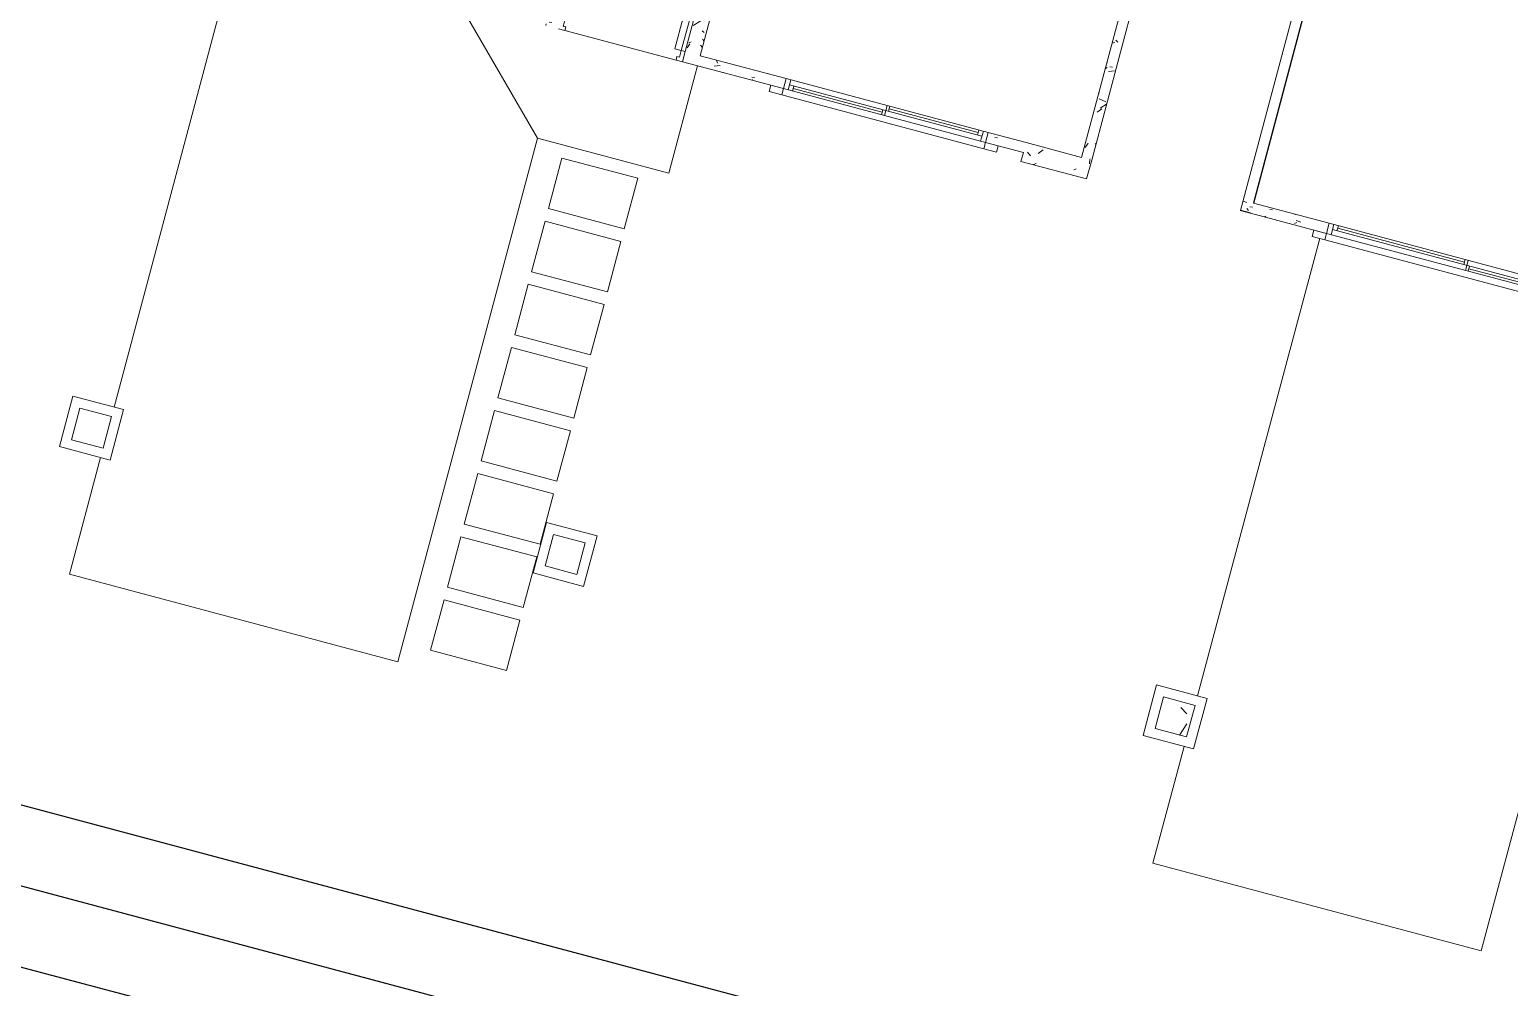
# Model space of a CAD drawing. Header units: metres. Extents: x 689715 to 690980, y 1005284 to 1006835.
# Drawn here: x 690821.82 to 690833.14, y 1005536.07 to 1005543.4 of the extents above; entities that cross this region are included whole.
import ezdxf

# ---------------------------------------------------------------- set-up
doc = ezdxf.new("R2010")
doc.units = ezdxf.units.M
doc.linetypes.add('HIDDEN', pattern=[0.375, 0.25, -0.125])
doc.linetypes.add('PHANTOM', pattern=[2.5, 1.25, -0.25, 0.25, -0.25, 0.25, -0.25])
for name, color, linetype in [('0_HUELLAS CASAS CASTILLA', 1, 'Continuous'), ('0_NUMERO DE LOTE FASE V', 3, 'Continuous'), ('C-CALLE-ACERA', 8, 'Continuous')]:
    doc.layers.add(name, color=color, linetype=linetype)
for name, color, linetype, lineweight in [('Modelos genéricos', 7, 'Continuous', 13), ('Muros', 7, 'Continuous', 13), ('Patrón de corte', 7, 'Continuous', 13), ('Pilares estructurales', 7, 'Continuous', 25), ('Plan Swing', 7, 'HIDDEN', 13), ('Puertas', 7, 'Continuous', 13), ('Suelos', 7, 'Continuous', 9), ('Ventanas', 7, 'Continuous', 13)]:
    doc.layers.add(name, color=color, linetype=linetype, lineweight=lineweight)
pattern_1 = [(140, (365.6615329065826, -24.78183759388048), (0.03836033982117162, 0.4377584771638401), [0.04599999999999998, -0.5029999999999997]), (85, (365.6615329065826, -24.78183759388048), (-0.4580987315439033, -0.08439521406967798), [0.037, -0.402]), (190.451, (365.6645329066087, -24.74583759397501), (-0.4199401312074266, 0.3526758939897785), [0.03899999999999999, -0.4269999999999999]), (136.184, (365.5395329066087, -24.78183759393869), (0.1004214988211119, 0.6506308650644553), [0.06899999999999996, -0.7539999999999996]), (186.636, (365.547532906523, -24.72783759376034), (-0.5938707988951817, 0.5701916118460519), [0.05799999999999999, -0.6409999999999997]), (81.18399999999997, (365.5395329066087, -24.78183759393869), (-0.5936975411065766, 0.5697220635397623), [0.055, -0.6039999999999999]), (111, (365.5705329065677, -24.72083759383531), (0.2457802302535768, 0.3642747293136031), [0.04599999999999999, -0.5029999999999998]), (55.99999999999997, (365.5705329065677, -24.72083759383531), (-0.4415777901075864, 0.1482769546615401), [0.03699999999999998, -0.4019999999999998]), (161.451, (365.5905329065863, -24.690837593982), (-0.1963072483374969, 0.512048302653334), [0.03899999999999999, -0.4269999999999999]), (127.5, (365.6615329065826, -24.78183759388048), (-0.2022933454275577, 0.007375797972208886), [0.02, -0.3769999999999999, 0.02, -0.3879999999999999, -0.4039999999999999]), (127.5, (365.6615329065826, -24.78183759388048), (-0.2022933454275577, 0.007375797972208886), [-0.8059999999999998, 0.02, -0.384]), (97.49999999999997, (365.6615329065826, -24.78183759388048), (-0.2399435114399267, 0.1600503399492727), [0.02, -0.2129999999999999, 0.02, -0.3679999999999999, -0.154]), (97.49999999999997, (365.6615329065826, -24.78183759388048), (-0.2399435114399267, 0.1600503399492727), [-0.6209999999999999, 0.02, -0.134]), (57.49999999999999, (365.6615329065826, -24.91783759393729), (0.01404568388630387, 0.325416223879766), [0.02, -0.132, 0.02, -0.4550000000000001, -0.6309999999999999]), (57.49999999999999, (365.6615329065826, -24.91783759393729), (0.01404568388630387, 0.325416223879766), [-0.6279999999999999, 0.02, -0.6109999999999999]), (47.49999999999995, (365.6615329065826, -24.97883759392425), (-0.0608186051078245, 0.3554815006055005), [0.02, -0.178, 0.02, -0.296, -0.4479999999999998]), (47.49999999999995, (365.6615329065826, -24.97883759392425), (-0.0608186051078245, 0.3554815006055005), [-0.5139999999999999, 0.02, -0.4279999999999999])]

# ---------------------------------------------------------------- blocks, each defined once
blk = doc.blocks.new('Window-Sliding - VENTANA DE 1_60 X 1_20-1540950-PLANO CLAVE _8 CASAS EN HILERA_ - Dependent 1')
at = {"layer": 'Ventanas', "color": 253}
for p, q in [((-0.799634169545327, -0.04), (-0.799634169545327, 0.03999999999902364)), ((-0.799634169545327, 0.03999999999902364), (0.8003658304546724, 0.03999999999902364)), ((-0.7996341695453272, 0.03999999999902364), (0.8003658304546725, 0.03999999999902364)), ((-0.7996341692992297, 0.03999999999902364), (0.800365830455645, 0.03999999999902364)), ((-0.7615341697799087, 0.03999999999902364), (-0.7615341697799087, -0.04000000000097637)), ((-0.7615341697799087, -0.04000000000097637), (-0.7615341697799087, 0.03999999999902365)), ((0.000365830454672653, -9.714248738745823e-13), (0.000365830454672653, 0.03999999999902364)), ((0.02259083045467268, 0.03999999999902364), (0.02259083045467268, -9.714248738745823e-13)), ((0.02259083045467268, 0.0199999999990375), (0.7273408304547152, 0.0199999999990375)), ((0.7273408304547152, 0.03999999999902364), (0.7273408304547152, -9.714248738745823e-13)), ((0.7622658304671647, -0.04000000000097637), (0.7622658304671647, 0.03999999999902365)), ((0.8003658304546724, 0.03999999999902364), (0.8003658304546724, -0.04)), ((0.8003658304546724, -0.04), (-0.799634169545327, -0.04)), ((-0.7996341695453272, -0.04000000000097637), (0.8003658304546725, -0.04000000000097637)), ((0.7622658304671647, -9.714248738745823e-13), (-0.761534169779909, -9.714248738745823e-13)), ((-0.7266091695452884, -0.04000000000097637), (-0.7266091695452884, -9.714248738745823e-13)), ((-0.02185916954532734, -0.02000000000096879), (-0.7266091695452884, -0.02000000000096879)), ((-0.02185916954532734, -0.04000000000097637), (-0.02185916954532734, -9.714248738745823e-13)), ((0.000365830454672653, -9.714248738745823e-13), (0.000365830454672653, -0.04000000000097637))]:
    blk.add_line(p, q, dxfattribs=at)
blk = doc.blocks.new('M_MOLDURA SENCILLA PARA VENTANAS - 1_20x1_60-V5-PLANO CLAVE _8 CASAS EN HILERA_ - Dependent 1')
at = {"layer": 'Modelos genéricos', "color": 9, "lineweight": 9}
for p, q in [((-0.675000000000009, 0.08999999999999686), (-0.7750000000000079, 0.08999999999999686)), ((-0.7750000000000079, 0.08999999999999686), (-0.7750000000000079, 0.04000000000000823)), ((-0.7750000000000079, 0.04000000000000823), (-0.675000000000009, 0.04000000000000823)), ((-0.675000000000009, 0.04000000000000823), (-0.675000000000009, 0.08999999999999686)), ((1.024999999999992, 0.08999999999999686), (0.9249999999999912, 0.08999999999999686)), ((0.9249999999999912, 0.08999999999999686), (0.9249999999999912, 0.04000000000000823)), ((0.9249999999999912, 0.04000000000000823), (1.024999999999992, 0.04000000000000823)), ((1.024999999999992, 0.04000000000000823), (1.024999999999992, 0.08999999999999686))]:
    blk.add_line(p, q, dxfattribs=at)
at = {"layer": 'Modelos genéricos', "color": 253}
blk.add_line((-0.675000000000008, 0.09000000000000001), (0.924999999999992, 0.09000000000000001), dxfattribs=at)
blk = doc.blocks.new('M_SINGLE DOOR_PRINCIPAL - _98 x 2_18-1543017-PLANO CLAVE _8 CASAS EN HILERA_ - Dependent 1')
at = {"layer": 'Plan Swing', "color": 253}
for p, q in [((0.4089999999999979, 0.04000000000001053), (0.4089999999999979, 1.02000000000001)), ((0.4600000000000514, 1.02000000000001), (0.4089999999999979, 1.02000000000001)), ((0.4600000000000514, 0.04000000000001053), (0.4600000000000514, 1.02000000000001)), ((0.4600000000000514, 0.04000000000001053), (0.4089999999999979, 0.04000000000001053))]:
    blk.add_line(p, q, dxfattribs=at)
blk.add_arc((0.520000000000048, 0.04480403496726841), 0.9814928273890571, 96.49364626227735, 179.9999999999998, dxfattribs=at)
at = {"layer": 'Puertas', "color": 9, "lineweight": 9}
for p, q in [((-0.460000000000006, 0.04000000000000724), (-0.4900000000000043, 0.04000000000000717)), ((-0.4600000000000058, -0.0122499999999987), (-0.460000000000006, 0.04000000000000724)), ((0.4899999999999966, 0.0400000000000091), (0.4599999999999982, 0.04000000000000896)), ((0.4599999999999982, 0.04000000000000896), (0.4599999999999982, -0.01224999999999695)), ((-0.4900000000000041, -0.03999999999999282), (-0.4400000000000057, -0.03999999999999271)), ((-0.4400000000000058, -0.01224999999999866), (-0.4600000000000058, -0.0122499999999987)), ((-0.4400000000000057, -0.03999999999999271), (-0.4400000000000058, -0.01224999999999866)), ((0.4599999999999982, -0.01224999999999695), (0.4399999999999982, -0.01224999999999702)), ((0.4399999999999982, -0.01224999999999702), (0.4399999999999982, -0.03999999999999092)), ((0.4399999999999982, -0.03999999999999092), (0.4899999999999966, -0.03999999999999099))]:
    blk.add_line(p, q, dxfattribs=at)
at = {"layer": 'Puertas', "color": 253}
for p, q in [((-0.4600000000000056, -0.01224999999998467), (-0.4600000000000056, -0.01099999999998057)), ((-0.4550000000000055, -0.01099999999998056), (-0.4600000000000056, -0.01099999999998057)), ((-0.4550000000000054, -0.01099999999998668), (-0.4600000000000054, -0.0109999999999867)), ((-0.4600000000000056, -0.01224999999998467), (-0.4550000000000055, -0.01224999999998466)), ((-0.4550000000000055, -0.01099999999998056), (-0.4550000000000055, -0.01224999999998466)), ((-0.4550000000000054, -0.01099999999998668), (-0.4550000000000054, -0.0122499999999908))]:
    blk.add_line(p, q, dxfattribs=at)
blk = doc.blocks.new('M_Concrete-Rectangular-Column - _25x_25-V7-PLANO CLAVE _8 CASAS EN HILERA_ - Dependent 1')
at = {"layer": 'Pilares estructurales', "lineweight": 13}
h = blk.add_hatch(dxfattribs=at)
h.set_pattern_fill('CONCRETE', color=256, style=0, pattern_type=2)
h.set_pattern_definition([(49.99999999999999, (-7.957000000000001, -75.643), (1.457020047383542, -0.1273482686276515), [0.152, -1.676]), (355, (-7.957000000000001, -75.643), (-0.2818653023739907, 1.528382135238966), [0.122, -1.341]), (100.451, (-7.835, -75.653), (1.17546538358712, 1.400456044289996), [0.13, -1.425]), (46.184, (-7.957000000000001, -75.236), (2.169039294737322, -0.336383022587974), [0.229, -2.515]), (96.636, (-7.776, -75.264), (1.898944685138781, 1.97970782763093), [0.194, -2.137]), (351.184, (-7.957000000000001, -75.236), (1.898795237190718, 1.979372286160904), [0.183, -2.012]), (21, (-7.754, -75.33800000000001), (1.212598781386422, -0.8177586412751406), [0.152, -1.676]), (326, (-7.754, -75.33800000000001), (0.4944494143613917, 1.473404145724342), [0.122, -1.341]), (71.45100000000001, (-7.653, -75.406), (1.707039752549385, 0.6549895290889265), [0.13, -1.425]), (37.50000000000001, (-7.957000000000001, -75.643), (0.02416182372297015, 0.6765066195347833), [0.067, -1.258, 0.067, -1.294, -1.346]), (37.50000000000001, (-7.957000000000001, -75.643), (0.02416182372297015, 0.6765066195347833), [-2.686, 0.067, -1.279]), (7.499999999999999, (-7.957000000000001, -75.643), (0.5349359976128323, 0.8016816565557453), [0.067, -0.7090000000000001, 0.067, -1.227, -0.513]), (7.499999999999999, (-7.957000000000001, -75.643), (0.5349359976128323, 0.8016816565557453), [-2.071, 0.067, -0.446]), (327.5, (-8.41, -75.643), (1.084235554558972, -0.04571938571545769), [0.067, -0.441, 0.067, -1.518, -2.103]), (327.5, (-8.41, -75.643), (1.084235554558972, -0.04571938571545769), [-2.093, 0.067, -2.036]), (317.5, (-8.613, -75.643), (1.185122407334744, 0.2039163545013021), [0.067, -0.593, 0.067, -0.986, -1.494]), (317.5, (-8.613, -75.643), (1.185122407334744, 0.2039163545013021), [-1.713, 0.067, -1.426])])
h.paths.add_polyline_path([(0.1250000000000062, -0.1249999999999326), (0.1250000000000062, 0.1250000000000625), (-0.1249999999999932, 0.1250000000000625), (-0.1249999999999932, -0.1249999999998936)], flags=0)
blk = doc.blocks.new('MOLDURA COLUMNA - 0_40x_40-1533038-PLANO CLAVE _8 CASAS EN HILERA_ - Dependent 1')
at = {"layer": 'Modelos genéricos', "color": 253}
for p, q in [((0.2000000000000064, 0.1999999999999915), (-0.1999999999999938, 0.1999999999999915)), ((-0.1999999999999937, 0.1999999999999915), (-0.1999999999999937, -0.2000000000000085)), ((-0.1249999999999938, -0.1250000000000084), (-0.1249999999999937, 0.1249999999999915)), ((-0.1249999999999937, 0.1249999999999915), (0.1250000000000063, 0.1249999999999915)), ((0.1250000000000063, 0.1249999999999915), (0.1250000000000063, -0.1250000000000084)), ((0.2000000000000064, -0.2000000000000085), (0.2000000000000064, 0.1999999999999915)), ((-0.1999999999999937, -0.2000000000000085), (0.2000000000000065, -0.2000000000000085)), ((0.1250000000000063, -0.1250000000000084), (-0.1249999999999938, -0.1250000000000084))]:
    blk.add_line(p, q, dxfattribs=at)
blk = doc.blocks.new('C TRANSFORMADA A B')
at = {"layer": 'Patrón de corte'}
h = blk.add_hatch(dxfattribs=at)
h.set_pattern_fill('HORMIGÓN', color=254, scale=0.9999999999999998, angle=90.00000000000001, style=0, pattern_type=2)
h.set_pattern_definition(pattern_1)
h.paths.add_polyline_path([(286.0639854094479, -9.959999992279336), (277.9638196660671, -9.959999992337544), (277.9638196658343, -10.03999999223743), (286.0639854099136, -10.03999999229563)], flags=0)
h = blk.add_hatch(dxfattribs=at)
h.set_pattern_fill('HORMIGÓN', color=254, scale=0.9999999999999998, angle=90.00000000000001, style=0, pattern_type=2)
h.set_pattern_definition(pattern_1)
h.paths.add_polyline_path([(286.2139854098205, -10.47999999241438), (286.2139854098205, -9.959999992453959), (286.0639854094479, -9.959999992279336), (286.0639854099136, -10.47999999212334), (286.1439854095224, -10.47999999229796)], flags=0)
h = blk.add_hatch(dxfattribs=at)
h.set_pattern_fill('HORMIGÓN', color=254, scale=0.9999999999999998, angle=90.00000000000001, style=0, pattern_type=2)
h.set_pattern_definition(pattern_1)
h.paths.add_polyline_path([(286.1439854095224, -10.47999999229796), (286.0639854099136, -10.47999999212334), (286.0639854099136, -10.77999999240274), (286.1439854099881, -10.77999999228632)], flags=0)
h.paths.add_polyline_path([(286.1439854099881, -13.18005156173604), (286.1439854099881, -12.37999999243766), (286.0639854099136, -12.37999999237945), (286.0639854099136, -13.18005156173604)], flags=0)
h.paths.add_polyline_path([(286.1439854095224, -14.16005156154279), (286.0639854099136, -14.16005156154279), (286.0639854099136, -14.46005156158935), (286.1439854095224, -14.46005156170577)], flags=0)
h.paths.add_polyline_path([(286.1439854095224, -17.25999999238411), (286.1439854099881, -16.66005156160099), (286.0639854099136, -16.66005156154279), (286.0639854099136, -17.25999999238411)], flags=0)
h = blk.add_hatch(dxfattribs=at)
h.set_pattern_fill('HORMIGÓN', color=254, scale=0.9999999999999998, angle=90.00000000000001, style=0, pattern_type=2)
h.set_pattern_definition(pattern_1)
h.paths.add_polyline_path([(286.0639854099136, -13.05999999208143), (285.4989854099695, -13.05999999225605), (285.4989854095038, -13.1799999923096), (286.0639854099136, -13.1799999923096)], flags=0)
at = {"layer": 'Muros', "color": 253}
for p, q in [((286.0639854094479, -9.959999992279336), (277.8838196659926, -9.959999992395751)), ((286.2139854098205, -9.959999992453959), (286.0639854094479, -9.959999992279336)), ((286.2139854098205, -10.47999999241438), (286.2139854098205, -9.959999992453959)), ((282.7138196660671, -10.03999999217922), (286.0639854099136, -10.03999999229563)), ((286.0639854099136, -10.03999999229563), (286.0639854099136, -10.47999999212334)), ((286.0639854099136, -10.47999999212334), (286.0639854099136, -10.77999999240274)), ((286.1439854095224, -10.47999999229796), (286.2139854098205, -10.47999999241438)), ((286.1439854099881, -10.77999999228632), (286.1439854095224, -10.47999999229796)), ((286.0639854099136, -12.37999999237945), (286.0639854099136, -13.05999999208143)), ((286.1439854099881, -13.18005156173604), (286.1439854099881, -12.37999999243766)), ((286.0639854099136, -13.05999999208143), (285.4989854099695, -13.05999999225605)), ((285.4989854095038, -13.1799999923096), (286.0639854099136, -13.1799999923096)), ((286.0639854099136, -13.18005156173604), (286.1439854099881, -13.18005156173604))]:
    blk.add_line(p, q, dxfattribs=at)
at = {"layer": 'Suelos', "color": 9}
for p, q in [((286.2139854098205, -13.05999784899177), (286.1439854097553, -13.05999786732718)), ((286.9939854098484, -13.05999764631269), (286.2139854098205, -13.05999784899177)), ((286.9939854096156, -14.10005156166153), (286.9939854098484, -13.05999764631269)), ((286.1439854099881, -14.11005156161264), (286.1439854095224, -13.23005156166619)), ((287.4939854096156, -13.28005156165455), (287.0939854097087, -13.28005156147992)), ((287.0939854097087, -13.28005156147992), (287.0939854097087, -13.88005156163126)), ((287.4939854096156, -13.88005156163126), (287.4939854096156, -13.28005156165455)), ((287.9939854096156, -13.28005156159634), (287.593985409243, -13.28005156171275)), ((287.593985409243, -13.28005156171275), (287.5939854097087, -13.88005156168947)), ((287.9939854096156, -13.88005156151485), (287.9939854096156, -13.28005156159634)), ((288.4939854096156, -13.28005156159634), (288.0939854097087, -13.28005156153813)), ((288.0939854097087, -13.28005156153813), (288.0939854097087, -13.88005156157305)), ((288.4939854096156, -13.88005156151485), (288.4939854096156, -13.28005156159634)), ((288.9939854096156, -13.28005156153813), (288.5939854097087, -13.28005156159634)), ((288.5939854097087, -13.28005156159634), (288.5939854097087, -13.88005156157305)), ((288.9939854096156, -13.88005156157305), (288.9939854096156, -13.28005156153813)), ((289.4939854096156, -13.28005156159634), (289.0939854097087, -13.28005156153813)), ((289.0939854097087, -13.28005156153813), (289.0939854097087, -13.88005156163126)), ((289.4939854096156, -13.88005156151485), (289.4939854096156, -13.28005156159634)), ((289.9939854096156, -13.28005156171275), (289.5939854097087, -13.28005156165455)), ((289.5939854097087, -13.28005156165455), (289.5939854097087, -13.88005156168947)), ((289.9939854096156, -13.88005156145664), (289.9939854096156, -13.28005156171275)), ((290.4939854096156, -13.28005156159634), (290.0939854097087, -13.28005156153813)), ((290.0939854097087, -13.28005156153813), (290.0939854094759, -13.88005156151485)), ((290.4939854096156, -13.88005156157305), (290.4939854096156, -13.28005156159634)), ((290.9939854096156, -13.28005156153813), (290.5939854097087, -13.28005156147992)), ((290.5939854097087, -13.28005156147992), (290.5939854097087, -13.88005156145664)), ((290.9939854096156, -13.88005156174768), (290.9939854096156, -13.28005156153813)), ((287.0939854097087, -13.88005156163126), (287.4939854096156, -13.88005156163126)), ((287.5939854097087, -13.88005156168947), (287.9939854096156, -13.88005156151485)), ((288.0939854097087, -13.88005156157305), (288.4939854096156, -13.88005156151485)), ((288.5939854097087, -13.88005156157305), (288.9939854096156, -13.88005156157305)), ((289.0939854097087, -13.88005156163126), (289.4939854096156, -13.88005156151485)), ((289.5939854097087, -13.88005156168947), (289.9939854096156, -13.88005156145664)), ((290.0939854094759, -13.88005156151485), (290.4939854096156, -13.88005156157305)), ((290.5939854097087, -13.88005156145664), (290.9939854096156, -13.88005156174768)), ((286.2139854098205, -14.88005156151485), (286.9939854096156, -14.10005156166153)), ((291.1439854095224, -14.10005156154511), (286.9939854096156, -14.10005156166153)), ((291.1439854095224, -16.70005156158004), (291.1439854095224, -14.10005156154511)), ((286.2139854098205, -16.70005156152183), (289.8189854093362, -16.70005156146362)), ((290.2189854097087, -16.70005156158004), (291.1439854095224, -16.70005156140542))]:
    blk.add_line(p, q, dxfattribs=at)
at = {"color": 254, "lineweight": 13}
for name, p, rotation in [('M_MOLDURA SENCILLA PARA VENTANAS - 1_20x1_60-V5-PLANO CLAVE _8 CASAS EN HILERA_ - Dependent 1', (286.103985409718, -11.4549999924493), 269.9999999999999), ('Window-Sliding - VENTANA DE 1_60 X 1_20-1540950-PLANO CLAVE _8 CASAS EN HILERA_ - Dependent 1', (286.1039854094852, -11.57963416178245), 269.9999999999999), ('MOLDURA COLUMNA - 0_40x_40-1533038-PLANO CLAVE _8 CASAS EN HILERA_ - Dependent 1', (290.0189854095224, -13.07505156158004), 90.00000000000001), ('M_SINGLE DOOR_PRINCIPAL - _98 x 2_18-1543017-PLANO CLAVE _8 CASAS EN HILERA_ - Dependent 1', (286.1039854094852, -13.67005156161031), 90.00000000000001), ('MOLDURA COLUMNA - 0_40x_40-1533038-PLANO CLAVE _8 CASAS EN HILERA_ - Dependent 1', (290.0189854099881, -16.82505156163825), 90.00000000000001), ('M_Concrete-Rectangular-Column - _25x_25-V7-PLANO CLAVE _8 CASAS EN HILERA_ - Dependent 1', (290.0189854099881, -16.82505156163825), 90.00000000000001)]:
    blk.add_blockref(name, p, dxfattribs=dict(at, rotation=rotation))
blk = doc.blocks.new('CASTILLAS B BLOQUE 8')
blk.add_blockref('C TRANSFORMADA A B', (0, 5.820766091346741e-11))
blk = doc.blocks.new('Window-Sliding - VENTANA DE 2_20 X 1_20-1540986-PLANO CLAVE _8 CASAS EN HILERA_ - Dependent 1')
at = {"layer": 'Ventanas', "color": 253}
for p, q in [((1.100365830454672, 0.04), (-1.099634169545327, 0.04)), ((-1.099634169545327, 0.04), (-1.099634169545327, -0.03999999999902364)), ((-1.099634169545327, 0.04000000000097637), (1.100365830454672, 0.04000000000097637)), ((-1.061534169779908, -0.03999999999902364), (-1.061534169779908, 0.04000000000097637)), ((-1.061534169779908, 0.04000000000097637), (-1.061534169779908, -0.03999999999902365)), ((1.062265830467165, 9.714248738745823e-13), (-1.061534169779908, 9.714248738745823e-13)), ((-1.026609169545286, 0.04000000000097637), (-1.026609169545286, 9.714248738745823e-13)), ((-0.02185916954532734, 0.02000000000096879), (-1.026609169545286, 0.02000000000096879)), ((-0.02185916954532734, 0.04000000000097637), (-0.02185916954532734, 9.714248738745823e-13)), ((0.000365830454672653, 9.714248738745823e-13), (0.000365830454672653, 0.04000000000097637)), ((0.000365830454672653, 9.714248738745823e-13), (0.000365830454672653, -0.03999999999902364)), ((0.02259083045467268, -0.03999999999902364), (0.02259083045467268, 9.714248738745823e-13)), ((1.027340830454717, -0.03999999999902364), (1.027340830454717, 9.714248738745823e-13)), ((1.062265830467165, 0.04000000000097637), (1.062265830467165, -0.03999999999902365)), ((1.100365830454672, -0.03999999999902364), (1.100365830454672, 0.04)), ((-1.099634169545327, -0.03999999999902364), (1.100365830454672, -0.03999999999902364)), ((-1.099634169545327, -0.03999999999902364), (1.100365830454672, -0.03999999999902364)), ((-1.09963416929923, -0.03999999999902364), (1.100365830455644, -0.03999999999902364)), ((0.02259083045467268, -0.0199999999990375), (1.027340830454716, -0.0199999999990375))]:
    blk.add_line(p, q, dxfattribs=at)
blk = doc.blocks.new('M_MOLDURA SENCILLA PARA VENTANAS - 2_20x1_20-1429797-PLANO CLAVE _8 CASAS EN HILERA_ - Dependent 1')
at = {"layer": 'Modelos genéricos', "color": 9, "lineweight": 9}
for p, q in [((-0.975000000000008, 0.08999999999999686), (-1.075000000000009, 0.08999999999999686)), ((-1.075000000000009, 0.08999999999999686), (-1.075000000000009, 0.04000000000000823)), ((-1.075000000000009, 0.04000000000000823), (-0.975000000000008, 0.04000000000000823)), ((-0.975000000000008, 0.04000000000000823), (-0.975000000000008, 0.08999999999999686)), ((1.324999999999992, 0.08999999999999686), (1.224999999999992, 0.08999999999999686)), ((1.224999999999992, 0.08999999999999686), (1.224999999999992, 0.04000000000000823)), ((1.224999999999992, 0.04000000000000823), (1.324999999999992, 0.04000000000000823)), ((1.324999999999992, 0.04000000000000823), (1.324999999999992, 0.08999999999999686))]:
    blk.add_line(p, q, dxfattribs=at)
at = {"layer": 'Modelos genéricos', "color": 253}
blk.add_line((-0.9750000000000082, 0.09000000000000001), (1.224999999999992, 0.09000000000000001), dxfattribs=at)
blk = doc.blocks.new('A TRANSFORMADA A B')
at = {"layer": 'Patrón de corte'}
h = blk.add_hatch(dxfattribs=at)
h.set_pattern_fill('HORMIGÓN', color=254, angle=90.00000000000001, style=0, pattern_type=2)
h.set_pattern_definition([(139.9999999999999, (365.6615329035558, -75.88183759397361), (0.03836033982117157, 0.4377584771638403), [0.04599999999999998, -0.5029999999999997]), (84.99999999999997, (365.6615329035558, -75.88183759397361), (-0.4580987315439035, -0.08439521406967809), [0.03700000000000001, -0.4020000000000002]), (190.451, (365.6645329040475, -75.84583759406814), (-0.4199401312074268, 0.3526758939897786), [0.039, -0.4270000000000001]), (136.1839999999999, (365.5395329040475, -75.8818375938572), (0.1004214988211118, 0.6506308650644554), [0.06899999999999998, -0.7539999999999998]), (186.6359999999999, (365.547532903729, -75.82783759379527), (-0.5938707988951819, 0.5701916118460522), [0.05799999999999998, -0.6409999999999996]), (81.18399999999994, (365.5395329040475, -75.8818375938572), (-0.5936975411065768, 0.5697220635397624), [0.05500000000000001, -0.6039999999999999]), (110.9999999999999, (365.5705329037737, -75.82083759387024), (0.245780230253577, 0.3642747293136032), [0.04599999999999999, -0.5029999999999999]), (55.99999999999997, (365.5705329037737, -75.82083759387024), (-0.4415777901075865, 0.1482769546615401), [0.03699999999999998, -0.4019999999999998]), (161.4509999999999, (365.5905329035595, -75.79083759407513), (-0.1963072483374971, 0.5120483026533341), [0.03899999999999999, -0.427]), (127.5, (365.6615329035558, -75.88183759397361), (-0.2022933454275577, 0.007375797972208872), [0.02, -0.3770000000000001, 0.02, -0.388, -0.404]), (127.5, (365.6615329035558, -75.88183759397361), (-0.2022933454275577, 0.007375797972208872), [-0.806, 0.02, -0.3840000000000001]), (97.49999999999994, (365.6615329035558, -75.88183759397361), (-0.2399435114399267, 0.1600503399492727), [0.02, -0.213, 0.02, -0.368, -0.154]), (97.49999999999994, (365.6615329035558, -75.88183759397361), (-0.2399435114399267, 0.1600503399492727), [-0.621, 0.02, -0.134]), (57.49999999999999, (365.6615329037886, -76.01783759397222), (0.01404568388630387, 0.3254162238797662), [0.01999999999999999, -0.1319999999999999, 0.01999999999999999, -0.455, -0.6309999999999997]), (57.49999999999999, (365.6615329037886, -76.01783759397222), (0.01404568388630387, 0.3254162238797662), [-0.6279999999999997, 0.01999999999999999, -0.6109999999999997]), (47.49999999999996, (365.6615329037886, -76.07883759384276), (-0.06081860510782452, 0.3554815006055007), [0.02, -0.178, 0.02, -0.2960000000000001, -0.4480000000000001]), (47.49999999999996, (365.6615329037886, -76.07883759384276), (-0.06081860510782452, 0.3554815006055007), [-0.5140000000000001, 0.02, -0.4280000000000001])])
h.paths.add_polyline_path([(286.1439854069613, -61.57999999239109), (286.0639854071196, -61.57999999215826), (286.0639854071196, -61.87999999232125), (286.143985407427, -61.87999999237945)])
h.paths.add_polyline_path([(286.1439854071941, -64.28005156177096), (286.143985407427, -63.47999999229796), (286.0639854071196, -63.47999999241438), (286.0639854071196, -64.28005156177096)])
h.paths.add_polyline_path([(286.1439854069613, -65.26005156169413), (286.0639854068868, -65.2600515614613), (286.0639854071196, -65.56005156162428), (286.1439854067285, -65.56005156162428)])
h.paths.add_polyline_path([(286.1439854067285, -68.4399999876623), (286.1439854069613, -67.7600515614613), (286.0639854071196, -67.76005156157771), (286.0639854071196, -68.43999998754589)])
at = {"layer": '0_HUELLAS CASAS CASTILLA', "color": 8}
for p, q in [((277.963819663506, -68.35999999707565), (286.0639854073524, -68.35999998776242)), ((286.143985407427, -68.359999987646), (286.143985407427, -68.43999998772051))]:
    blk.add_line(p, q, dxfattribs=at)
at = {"layer": '0_HUELLAS CASAS CASTILLA', "color": 8, "lineweight": 5}
blk.add_line((286.143985407427, -68.43999998772051), (273.3538196636364, -68.43999998772051), dxfattribs=at)
at = {"layer": 'Muros', "color": 253}
for p, q in [((286.0639854071196, -67.76005156157771), (286.0639854071196, -68.35999999230262)), ((286.1439854067285, -68.35999999241903), (286.1439854069613, -67.7600515614613))]:
    blk.add_line(p, q, dxfattribs=at)
at = {"layer": 'Suelos', "color": 9}
for p, q in [((291.1439854067285, -65.20005156158004), (286.9939854068216, -65.20005156181287)), ((291.1439854069613, -67.80005156161496), (291.1439854067285, -65.20005156158004)), ((286.1939854072407, -67.80005156155676), (286.2139854070265, -67.80005156155676)), ((286.2139854070265, -67.80005156155676), (289.8189854063094, -67.80005156138213)), ((290.2189854069147, -67.80005156149855), (291.1439854067285, -67.80005156144034))]:
    blk.add_line(p, q, dxfattribs=at)
at = {"color": 254, "lineweight": 13}
for name, p, rotation in [('M_MOLDURA SENCILLA PARA VENTANAS - 2_20x1_20-1429797-PLANO CLAVE _8 CASAS EN HILERA_ - Dependent 1', (286.1039854066912, -66.535051561601), 270), ('Window-Sliding - VENTANA DE 2_20 X 1_20-1540986-PLANO CLAVE _8 CASAS EN HILERA_ - Dependent 1', (286.1039854066912, -66.65968573110877), 270), ('MOLDURA COLUMNA - 0_40x_40-1533038-PLANO CLAVE _8 CASAS EN HILERA_ - Dependent 1', (290.018985407427, -67.92505156155676), 90), ('M_Concrete-Rectangular-Column - _25x_25-V7-PLANO CLAVE _8 CASAS EN HILERA_ - Dependent 1', (290.018985407427, -67.92505156155676), 90)]:
    blk.add_blockref(name, p, dxfattribs=dict(at, rotation=rotation))
blk = doc.blocks.new('CASTILLA 7 NUEVA')
at = {"rotation": 269.9999998879757}
blk.add_blockref('A TRANSFORMADA A B', (330.5665340038831, 260.2961971417535), dxfattribs=at)

msp = doc.modelspace()

# ---------------------------------------------------------------- linework, layer by layer
at = {"layer": 'C-CALLE-ACERA', "linetype": 'Continuous', "ltscale": 5}
for p, q in [((690772.4798361682, 1005550.607809135), (690873.3341907471, 1005523.708527111)), ((690772.3252128859, 1005550.028075023), (690873.1795740174, 1005523.128791249)), ((690772.1705896029, 1005549.448340911), (690873.0249572883, 1005522.549055389))]:
    msp.add_line(p, q, dxfattribs=at)

# ---------------------------------------------------------------- block references
at = {"layer": '0_NUMERO DE LOTE FASE V', "linetype": 'PHANTOM'}
for name, p, rotation in [('CASTILLAS B BLOQUE 8', (690913.2898141949, 1005816.236287741), 255.0660435229903), ('CASTILLA 7 NUEVA', (690584.4731198894, 1005634.540921777), 345.0660436350147)]:
    msp.add_blockref(name, p, dxfattribs=dict(at, rotation=rotation))

doc.saveas('drawing.dxf')
